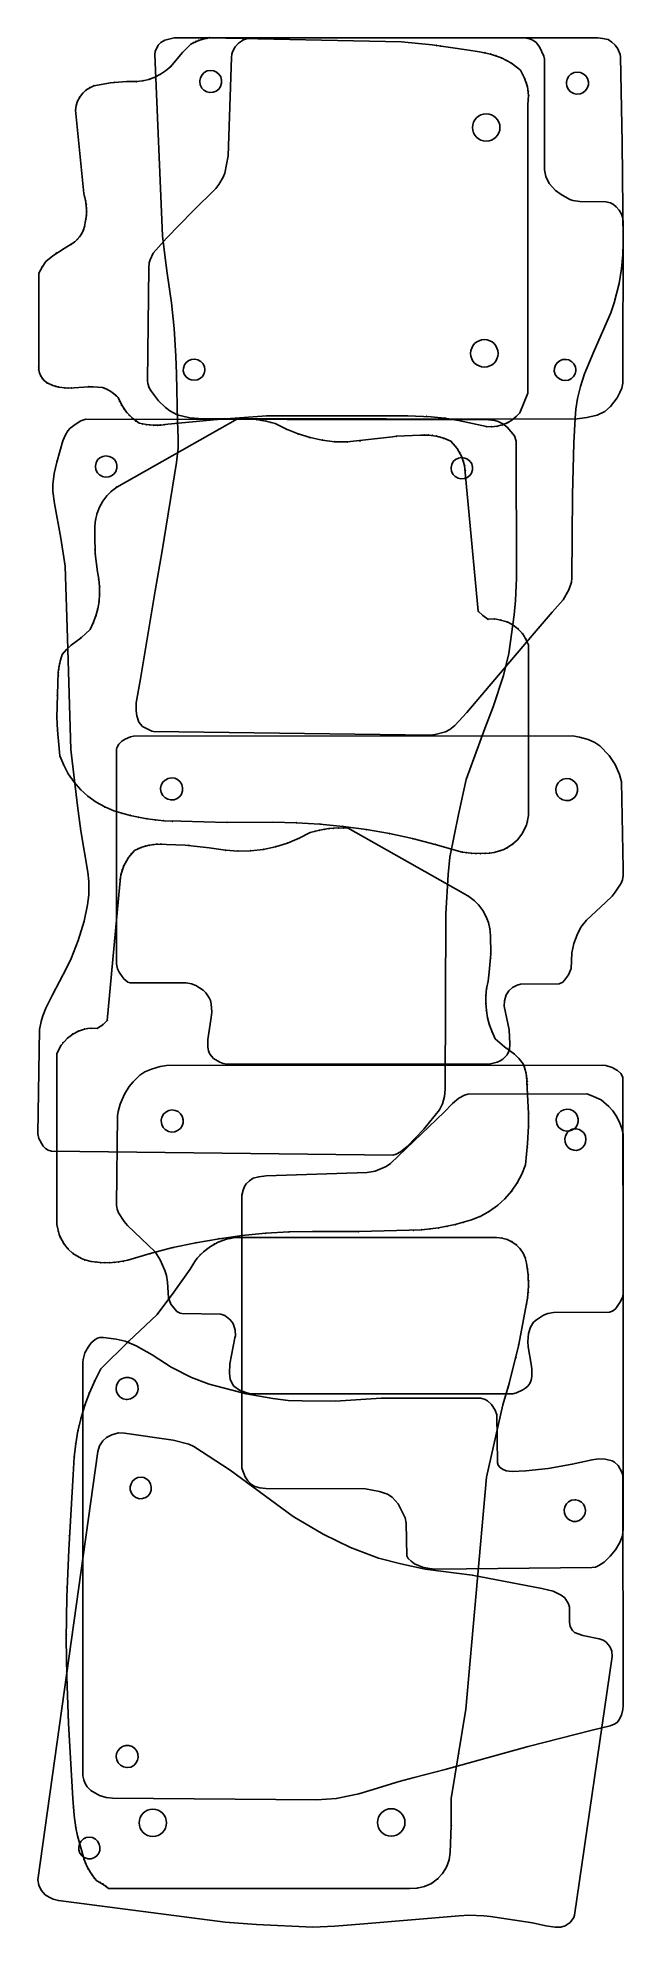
# Model space of a CAD drawing. Header units: millimetres. Extents: x 1980 to 2599, y 1 to 1999.
import ezdxf

# ---------------------------------------------------------------- set-up
doc = ezdxf.new("R2010")
doc.units = ezdxf.units.MM
for name, color, linetype in [('1', 7, 'Continuous'), ('11', 7, 'Continuous'), ('2', 7, 'Continuous'), ('3', 7, 'Continuous')]:
    doc.layers.add(name, color=color, linetype=linetype)

msp = doc.modelspace()

# ---------------------------------------------------------------- linework, layer by layer
at = {"color": 7}
for points in [[(2572.1, 1998.8), (2124.7, 1999), (2114.6, 1996.6), (2110.4, 1994), (2107.8, 1991.3), (2104.5, 1984.5), (2104, 1981.4), (2112.2, 1789.6), (2114.9, 1766.4), (2117, 1750.2), (2121.6, 1718.9), (2124.4, 1691.7), (2126.3, 1662.2), (2126.9, 1643.5), (2128.1, 1593.6), (2128.9, 1575.7), (2128.6, 1565.5), (2127, 1549.8), (2112, 1456.4), (2104.3, 1414.1), (2089, 1321.2), (2084.5, 1295.6), (2084.5, 1287.4), (2085.1, 1282.1), (2087.2, 1275.4), (2091.1, 1270.6), (2100.8, 1265.7), (2102.8, 1265.6), (2395.5, 1261.7), (2400.5, 1262.2), (2411.3, 1265.2), (2415.7, 1267.6), (2421.2, 1271.8), (2433.7, 1285.4), (2503, 1367), (2524.1, 1391.7), (2535.5, 1404.5), (2541.7, 1415.1), (2544.5, 1423.4), (2544.9, 1427.7), (2545.4, 1515.7), (2546.8, 1570.6), (2548.2, 1596.9), (2549, 1606.4), (2550.8, 1617.6), (2553.8, 1630.4), (2558.1, 1643.7), (2568.2, 1667.8), (2586, 1708), (2589.6, 1718.7), (2594.9, 1739.1), (2597.3, 1754.8), (2598.5, 1769.5), (2599, 1782.3), (2597.9, 1888.4), (2596.1, 1979), (2595.7, 1981.5), (2593.3, 1987.4), (2590.6, 1991.2), (2587.1, 1994.5), (2583.1, 1997.1), (2577.3, 1998.4)], [(2150.1, 1596.5), (2548, 1595.8), (2560.7, 1597.3), (2571.5, 1599.8), (2579.5, 1603.7), (2585.5, 1609.2), (2592.5, 1618.4), (2595.5, 1623.9), (2597.5, 1628.6), (2598.6, 1633.8), (2599, 1805), (2598.3, 1809.3), (2597.2, 1812.6), (2594.8, 1816.8), (2591.7, 1820.4), (2588.9, 1822.8), (2585.6, 1824.4), (2580.7, 1825.7), (2553.2, 1825.8), (2545.7, 1826.9), (2542.6, 1827.9), (2533.3, 1833.2), (2527.6, 1837.4), (2520.9, 1844.8), (2517.2, 1852.2), (2515.8, 1859.2), (2515.9, 1976.3), (2515.1, 1979.6), (2510.7, 1989.5), (2507.1, 1994), (2503.7, 1996.4), (2500.1, 1997.8), (2494.7, 1999), (2204.1, 1999), (2197.8, 1996.9), (2192.5, 1993.4), (2188.9, 1989.5), (2186.3, 1984.2), (2185.5, 1981.8), (2185.1, 1978.1), (2181.6, 1874.3), (2178.1, 1855.8), (2176.3, 1851.7), (2171.9, 1843.7), (2168.5, 1839.5), (2144.2, 1815.6), (2116.5, 1787.2), (2102.3, 1771.1), (2099.2, 1764.1), (2098, 1760.9), (2097.8, 1755.9), (2096.2, 1636.1), (2096.8, 1633.3), (2098.2, 1628.8), (2100.6, 1624.8), (2108.1, 1615.2), (2115.5, 1607.9), (2120, 1604.6), (2127.7, 1600.4), (2141.1, 1597.1)], [(2151.5, 1952.7), (2152, 1949.1), (2153.7, 1945.9), (2155.9, 1943.6), (2159.1, 1941.8), (2162.2, 1941.1), (2165.9, 1941.4), (2168.8, 1942.6), (2171.7, 1944.8), (2173.5, 1947.4), (2174.7, 1950.9), (2174.7, 1954.1), (2173.7, 1957.6), (2172, 1960.3), (2169.2, 1962.7), (2166.3, 1964), (2162.7, 1964.4), (2159.5, 1963.9), (2156.3, 1962.2), (2154, 1960), (2152.2, 1956.8), (2151.5, 1953.7)], [(2539, 1951.1), (2539.6, 1947.5), (2541.2, 1944.2), (2543.5, 1941.9), (2546.7, 1940.1), (2549.8, 1939.4), (2553.4, 1939.7), (2556.4, 1940.9), (2559.3, 1943.1), (2561.1, 1945.8), (2562.2, 1949.2), (2562.3, 1952.4), (2561.3, 1956), (2559.6, 1958.7), (2556.8, 1961), (2553.9, 1962.3), (2550.2, 1962.7), (2547.1, 1962.2), (2543.8, 1960.5), (2541.5, 1958.3), (2539.7, 1955.1), (2539.1, 1952)], [(2157.1, 1648), (2156.5, 1651.4), (2154.9, 1654.6), (2152.7, 1656.8), (2149.6, 1658.5), (2146.5, 1659.2), (2143, 1658.9), (2140, 1657.8), (2137.2, 1655.6), (2135.4, 1653.1), (2134.3, 1649.8), (2134.2, 1646.7), (2135.2, 1643.3), (2136.9, 1640.7), (2139.6, 1638.4), (2142.5, 1637.2), (2146, 1636.8), (2149.1, 1637.3), (2152.3, 1638.9), (2154.6, 1641), (2156.4, 1644.1), (2157, 1647.1)], [(2549.1, 1647.7), (2548.5, 1651.2), (2546.9, 1654.3), (2544.7, 1656.5), (2541.6, 1658.3), (2538.5, 1658.9), (2535, 1658.7), (2532, 1657.5), (2529.2, 1655.4), (2527.4, 1652.9), (2526.3, 1649.5), (2526.2, 1646.4), (2527.2, 1643), (2528.9, 1640.5), (2531.6, 1638.2), (2534.5, 1636.9), (2538, 1636.5), (2541.1, 1637), (2544.3, 1638.6), (2546.6, 1640.8), (2548.4, 1643.8), (2549, 1646.8)], [(2456.8, 1595), (2031.2, 1595.6), (2026, 1594), (2021, 1590.9), (2014.7, 1586.2), (2012.3, 1583.4), (2009.7, 1579), (2007, 1572.9), (2000.4, 1550.1), (1997.8, 1538.3), (1996.4, 1526.6), (1996.4, 1519.2), (1998.1, 1506.7), (2004.8, 1470), (2009.3, 1440.2), (2012, 1364), (2015.5, 1246.5), (2022.3, 1186.8), (2026, 1160.4), (2033.2, 1116.7), (2034.2, 1106.8), (2034.2, 1092.6), (2033.1, 1082.3), (2029.5, 1064.7), (2023.1, 1044.4), (2015.7, 1025.5), (2010.9, 1015.1), (1995.8, 986.9), (1989.1, 972.7), (1985.7, 964.6), (1984.1, 958.8), (1982.4, 950.3), (1980.5, 840), (1981.4, 835.2), (1986.1, 826.8), (1988.6, 824.5), (1991.4, 822.7), (1994.9, 821.5), (2355.6, 817.3), (2359.2, 818.3), (2363.7, 820.8), (2370.6, 826.6), (2388.4, 844.9), (2405, 865.2), (2408.2, 871.7), (2410.3, 879.6), (2410.9, 887.2), (2411.5, 1072.7), (2414.1, 1114.2), (2415.7, 1132.4), (2424.9, 1177.6), (2433.2, 1214.5), (2452.8, 1268.7), (2461.7, 1291.4), (2472.5, 1324.5), (2478.1, 1348), (2483.7, 1388.9), (2485.3, 1404.1), (2486.1, 1427.7), (2486, 1572.4), (2484.1, 1578), (2476.5, 1587.1), (2472, 1590.9), (2466.8, 1593.4), (2463.5, 1594.2)], [(2041.3, 1545.7), (2041.8, 1542.2), (2043.4, 1539), (2045.6, 1536.8), (2048.7, 1535.1), (2051.8, 1534.4), (2055.4, 1534.7), (2058.3, 1535.8), (2061.1, 1538), (2062.9, 1540.5), (2064, 1543.8), (2064.1, 1546.9), (2063.1, 1550.3), (2061.5, 1552.9), (2058.7, 1555.2), (2055.9, 1556.4), (2052.3, 1556.9), (2049.2, 1556.3), (2046, 1554.7), (2043.7, 1552.6), (2042, 1549.5), (2041.3, 1546.5)], [(2417.1, 1543.8), (2417.6, 1540.4), (2419.2, 1537.2), (2421.4, 1535), (2424.5, 1533.3), (2427.6, 1532.6), (2431.2, 1532.9), (2434.1, 1534), (2436.9, 1536.2), (2438.7, 1538.7), (2439.8, 1542), (2439.9, 1545.1), (2438.9, 1548.5), (2437.3, 1551.1), (2434.5, 1553.4), (2431.7, 1554.6), (2428.1, 1555), (2425, 1554.5), (2421.8, 1552.9), (2419.5, 1550.8), (2417.8, 1547.7), (2417.1, 1544.7)], [(2545.8, 1260.8), (2081.6, 1260.6), (2078.5, 1259.8), (2072.6, 1257.2), (2069.4, 1255.2), (2066, 1252), (2063.8, 1248.1), (2063.6, 1246.6), (2063.5, 1019.7), (2064.7, 1014.3), (2066.3, 1010.9), (2071.2, 1003.8), (2075.6, 1000.4), (2078, 999.7), (2137.1, 999.6), (2143, 998.5), (2147.6, 996.7), (2155.2, 991.8), (2158.1, 989.2), (2161.6, 983.8), (2162.8, 981.1), (2163.7, 977.4), (2164.2, 968.8), (2163.8, 963.1), (2160, 939.8), (2160.1, 931.7), (2160.7, 927.8), (2162.1, 924.3), (2166.2, 919.7), (2172.7, 915.8), (2176.2, 914.4), (2180.2, 913.6), (2457.3, 913.6), (2465.7, 915.8), (2468.9, 917.1), (2471.9, 919), (2476.5, 923.6), (2478.8, 928.9), (2479.3, 935.2), (2478.6, 949.9), (2473.3, 974.9), (2473.5, 980.6), (2475.2, 986.8), (2478.1, 991.1), (2482, 994.6), (2486.8, 997.3), (2490.5, 998.1), (2531.5, 998.6), (2535.3, 1000.5), (2537.1, 1002.4), (2541.3, 1008.2), (2543.9, 1014.8), (2544.9, 1031.3), (2547, 1041.4), (2550.4, 1050.3), (2554.1, 1058.5), (2560.2, 1066), (2580.4, 1084.7), (2587.4, 1091.4), (2590.7, 1095.6), (2596.8, 1105), (2598.2, 1108.6), (2598.9, 1113), (2599, 1120.7), (2597.1, 1212.1), (2595.1, 1219.8), (2590.5, 1230.4), (2584.2, 1240.2), (2574.3, 1250.3), (2568.9, 1253.9), (2561.9, 1256.8), (2552.9, 1259.4)], [(2110.2, 1204.6), (2110.8, 1201), (2112.4, 1197.8), (2114.7, 1195.5), (2117.8, 1193.7), (2121, 1193), (2124.6, 1193.3), (2127.6, 1194.4), (2130.5, 1196.7), (2132.3, 1199.3), (2133.4, 1202.8), (2133.5, 1206), (2132.5, 1209.5), (2130.8, 1212.2), (2128, 1214.6), (2125.1, 1215.9), (2121.4, 1216.3), (2118.3, 1215.7), (2115, 1214.1), (2112.7, 1211.9), (2110.9, 1208.7), (2110.2, 1205.5)], [(2527.7, 1204), (2528.2, 1200.4), (2529.9, 1197.1), (2532.1, 1194.8), (2535.3, 1193), (2538.4, 1192.4), (2542.1, 1192.6), (2545, 1193.8), (2547.9, 1196.1), (2549.7, 1198.7), (2550.9, 1202.2), (2550.9, 1205.4), (2549.9, 1208.9), (2548.2, 1211.6), (2545.4, 1213.9), (2542.5, 1215.2), (2538.9, 1215.7), (2535.7, 1215.1), (2532.5, 1213.4), (2530.2, 1211.2), (2528.4, 1208), (2527.7, 1204.9)], [(2577, 912.6), (2116.6, 912.4), (2109.6, 911), (2100.5, 908.5), (2093.6, 905.5), (2088.2, 901.9), (2081.1, 895), (2077.1, 890.2), (2071.9, 882), (2067.4, 871.5), (2065.4, 863.7), (2064.8, 858.9), (2063.5, 764.6), (2064.2, 760.3), (2065.6, 756.6), (2071.7, 747.2), (2075.1, 743), (2097.1, 722.2), (2104.4, 715.3), (2109.9, 706.9), (2114.7, 695.3), (2116.3, 690.3), (2117.5, 683), (2118.6, 666.4), (2121.1, 659.8), (2127.2, 652.2), (2131, 650.2), (2132.5, 650), (2174, 649.4), (2177.9, 647.9), (2183.4, 643.7), (2185.9, 640.8), (2187.3, 638.4), (2189, 632.2), (2189.2, 626.5), (2188.8, 624.3), (2183.3, 596.9), (2183.1, 586.8), (2183.7, 580.5), (2186, 575.2), (2187.7, 573.1), (2193.6, 568.8), (2200.2, 566.3), (2205.2, 565.2), (2482.3, 565.2), (2486.3, 566), (2492.8, 569.2), (2496.3, 571.4), (2498.3, 573.2), (2500.4, 575.9), (2501.7, 579.4), (2502.4, 583.4), (2502.5, 591.4), (2501.9, 596.5), (2498.7, 614.7), (2498.3, 620.4), (2498.8, 629), (2500.9, 635.4), (2504.4, 640.8), (2507.3, 643.4), (2514.9, 648.3), (2519.5, 650.1), (2525.4, 651.2), (2584.4, 651.3), (2586.8, 652), (2588.7, 653.2), (2591.2, 655.4), (2596.1, 662.5), (2598.5, 668.1), (2599, 671.3), (2598.6, 899.7), (2597.9, 901.4), (2596.4, 903.6), (2593, 906.8), (2587.4, 910.1), (2580.8, 912.2)], [(2599, 422.3), (2599, 839.7), (2597.6, 845.5), (2595, 852.2), (2591.6, 859), (2587.9, 864.3), (2583.7, 869), (2575.6, 875.8), (2565.3, 880.6), (2560.7, 882.2), (2435, 882), (2431.5, 881), (2425.5, 877.8), (2418.5, 872.1), (2409.7, 862.9), (2353.3, 808.5), (2348.6, 805.6), (2337, 800.5), (2328.4, 799), (2221.9, 795.6), (2213.9, 794.5), (2207.9, 793), (2204.2, 790.4), (2200.7, 787.2), (2198.7, 784.2), (2197.4, 780.3), (2196.2, 775.2), (2196.2, 486.5), (2199.4, 477.1), (2202.4, 472.9), (2206.2, 469.2), (2209.7, 467.2), (2215, 465.8), (2221.4, 464.9), (2326.6, 464.7), (2341.5, 461.8), (2349.9, 458.8), (2355, 455.6), (2361.3, 448.7), (2368.5, 434), (2369.7, 428.3), (2370.5, 393.7), (2371.9, 390.8), (2374.9, 388), (2378.5, 385.4), (2387, 381.7), (2394.2, 380.2), (2400.2, 379.7), (2566, 381.4), (2569.8, 381.9), (2573.3, 383.5), (2578.8, 387.1), (2585.4, 393.5), (2590.8, 400), (2595.4, 407.7), (2598.4, 414.7)], [(2110.8, 853.6), (2111.4, 850), (2113, 846.7), (2115.2, 844.4), (2118.4, 842.6), (2121.6, 841.9), (2125.2, 842.2), (2128.2, 843.4), (2131.1, 845.6), (2132.9, 848.3), (2134, 851.7), (2134.1, 854.9), (2133.1, 858.5), (2131.4, 861.2), (2128.6, 863.5), (2125.6, 864.8), (2122, 865.2), (2118.9, 864.7), (2115.6, 863), (2113.3, 860.8), (2111.5, 857.6), (2110.8, 854.5)], [(2528.2, 854.3), (2528.8, 850.7), (2530.4, 847.5), (2532.7, 845.2), (2535.8, 843.4), (2539, 842.7), (2542.6, 843), (2545.6, 844.1), (2548.5, 846.4), (2550.3, 849), (2551.4, 852.5), (2551.5, 855.7), (2550.5, 859.2), (2548.8, 861.9), (2546, 864.3), (2543.1, 865.6), (2539.4, 866), (2536.3, 865.4), (2533, 863.8), (2530.7, 861.6), (2528.9, 858.4), (2528.2, 855.2)], [(2548.5, 845.4), (2545, 844.8), (2541.9, 843.2), (2539.7, 841), (2537.9, 837.9), (2537.3, 834.8), (2537.6, 831.3), (2538.7, 828.3), (2540.9, 825.5), (2543.4, 823.7), (2546.7, 822.6), (2549.8, 822.5), (2553.2, 823.5), (2555.8, 825.2), (2558.1, 827.9), (2559.3, 830.8), (2559.7, 834.4), (2559.2, 837.5), (2557.6, 840.7), (2555.4, 842.9), (2552.4, 844.7), (2549.4, 845.4)], [(2027.9, 598.6), (2028.2, 161.1), (2029.1, 156.8), (2030.6, 153), (2032.5, 149.6), (2036.4, 145.6), (2045.6, 140.4), (2052.6, 138.3), (2059.3, 137.3), (2275.3, 135.8), (2295.8, 137.1), (2319.5, 142.1), (2331.3, 145.5), (2362.3, 155.1), (2378.1, 159.3), (2410.8, 167.6), (2498.6, 192.2), (2566.4, 209.2), (2585.3, 213.8), (2589.6, 215.7), (2592.5, 217.6), (2594.4, 220), (2597.2, 225.3), (2598.6, 231.2), (2599, 235.4), (2598.5, 478.5), (2597.5, 482.1), (2593.7, 489.4), (2590, 492.9), (2587.3, 494.3), (2579.9, 495.8), (2572.9, 496.3), (2566.2, 495.4), (2545.1, 490.8), (2519.6, 486.1), (2496.2, 483.5), (2481.6, 482.9), (2475.5, 483.7), (2471.6, 485.2), (2469, 487), (2467, 489.6), (2466.2, 492), (2465.5, 542.9), (2463.8, 547.9), (2459.7, 553.6), (2455.5, 557.6), (2453.2, 559.1), (2448.7, 560.5), (2343.2, 560.4), (2294.9, 557.3), (2259.7, 557.6), (2245, 558), (2228.9, 560), (2200.6, 565), (2161.6, 575.3), (2143, 582.3), (2121.5, 593.4), (2101.2, 606.2), (2084.4, 615.9), (2072.9, 620.6), (2063.2, 623), (2050, 624.6), (2046.1, 624.6), (2043.5, 623.9), (2041.1, 622.4), (2037, 619), (2033.5, 614.3), (2030.2, 608.5), (2028.3, 601.5)], [(2074.9, 559.1), (2078.5, 559.7), (2081.7, 561.4), (2084, 563.6), (2085.8, 566.8), (2086.5, 569.9), (2086.2, 573.5), (2085, 576.5), (2082.8, 579.4), (2080.2, 581.2), (2076.7, 582.3), (2073.5, 582.4), (2070, 581.4), (2067.3, 579.7), (2064.9, 576.9), (2063.6, 574), (2063.2, 570.3), (2063.7, 567.2), (2065.4, 563.9), (2067.6, 561.6), (2070.8, 559.8), (2073.9, 559.2)], [(2043.9, 504.2), (1980.5, 51), (1981.6, 45.3), (1984.1, 40.3), (1988.3, 35.4), (1992.4, 32.6), (1996.8, 30.7), (2002.2, 29.2), (2178.6, 6.2), (2211.5, 3.9), (2271.1, 1), (2294.2, 2), (2325, 4.6), (2375.2, 8.7), (2425.6, 13.2), (2435.8, 13.7), (2451.6, 12.9), (2458.8, 12.2), (2503.1, 5.8), (2517.4, 2.5), (2527.2, 1), (2533.2, 1), (2537.8, 2.4), (2542.9, 6), (2546.7, 11.4), (2547.7, 13.9), (2587.4, 287.4), (2587.1, 292.8), (2585.4, 297.1), (2583.3, 300), (2580.5, 302.7), (2577.8, 304.5), (2573.5, 306), (2556.2, 309.4), (2547.4, 312.7), (2545.4, 314.7), (2543.1, 319), (2542.3, 323.5), (2542.4, 335.1), (2542.2, 339.4), (2541.2, 342.9), (2537.4, 349.2), (2533.6, 352), (2525, 356.2), (2513, 359.3), (2439.5, 373.4), (2389.7, 379.7), (2364, 385.4), (2340.6, 391.4), (2310.9, 402.4), (2282, 416.7), (2250.3, 435.2), (2183.8, 484.4), (2145.4, 509.3), (2139.9, 511.7), (2123.6, 516), (2072.2, 523.6), (2065.8, 523.7), (2058.6, 521.7), (2052.9, 518.8), (2049.1, 515.2), (2045.6, 510.1)], [(2087.6, 454.1), (2091.2, 454.2), (2094.5, 455.3), (2097, 457.2), (2099.1, 460.1), (2100.2, 463), (2100.4, 466.6), (2099.7, 469.6), (2098, 472.7), (2095.7, 474.9), (2092.5, 476.4), (2089.5, 476.9), (2086, 476.4), (2083.2, 475.1), (2080.6, 472.7), (2079, 470), (2078.1, 466.6), (2078.2, 463.4), (2079.3, 460), (2081.1, 457.5), (2083.9, 455.3), (2086.8, 454.3)], [(2547.9, 453), (2544.4, 452.5), (2541.3, 450.8), (2539, 448.6), (2537.3, 445.5), (2536.7, 442.5), (2536.9, 438.9), (2538.1, 436), (2540.2, 433.1), (2542.7, 431.3), (2546.1, 430.2), (2549.2, 430.2), (2552.6, 431.1), (2555.1, 432.8), (2557.4, 435.6), (2558.7, 438.4), (2559.1, 442), (2558.5, 445.1), (2556.9, 448.3), (2554.8, 450.5), (2551.7, 452.3), (2548.7, 453)], [(2074.9, 169.9), (2078.6, 170.4), (2081.8, 172.1), (2084.1, 174.3), (2085.9, 177.5), (2086.6, 180.6), (2086.3, 184.3), (2085.1, 187.3), (2082.9, 190.1), (2080.2, 192), (2076.8, 193.1), (2073.6, 193.1), (2070.1, 192.2), (2067.4, 190.4), (2065, 187.6), (2063.7, 184.7), (2063.3, 181.1), (2063.8, 177.9), (2065.5, 174.7), (2067.7, 172.4), (2070.9, 170.6), (2074, 169.9)], [(2033.3, 73.3), (2036.8, 73.4), (2040.2, 74.6), (2042.7, 76.4), (2044.8, 79.3), (2045.9, 82.2), (2046.1, 85.8), (2045.4, 88.9), (2043.6, 92), (2041.4, 94.1), (2038.2, 95.7), (2035.2, 96.2), (2031.7, 95.7), (2028.9, 94.3), (2026.3, 92), (2024.6, 89.3), (2023.7, 85.8), (2023.8, 82.7), (2025, 79.3), (2026.8, 76.7), (2029.6, 74.6), (2032.5, 73.5)]]:
    msp.add_lwpolyline(points, close=True, dxfattribs=at)
at = {"layer": '1', "color": 7}
for points in [[(2020.3, 1922.5), (2029, 1834.3), (2031, 1826.8), (2031.9, 1819), (2031.8, 1811.2), (2030.6, 1803.5), (2029.9, 1799.6), (2028.6, 1795.8), (2026.8, 1792.1), (2024.7, 1788.7), (2022.1, 1785.7), (2019.1, 1782.9), (2015.8, 1780.6), (2008.2, 1776.3), (1996.4, 1768.5), (1989.1, 1762.6), (1984.9, 1756.6), (1981.5, 1750.1), (1981.5, 1647.7), (1982.3, 1644.5), (1983.6, 1641.4), (1985.4, 1638.6), (1987.6, 1636.2), (1990.2, 1634.1), (1996.2, 1631.4), (2002.6, 1629.7), (2012.4, 1628.6), (2019, 1628.9), (2033.9, 1630), (2038.8, 1630), (2048.8, 1629.3), (2053.4, 1627.3), (2057.7, 1624.9), (2063.6, 1620.3), (2065.4, 1618.6), (2069.1, 1610.4), (2074.2, 1603.1), (2080.4, 1596.7), (2087.7, 1591.5), (2095.2, 1589.9), (2102.8, 1589.2), (2110.4, 1589.4), (2117.9, 1590.5), (2170, 1595.4), (2222.1, 1599.3), (2371.6, 1599.3), (2396.1, 1598.3), (2410.6, 1596.8), (2425, 1594.4), (2454.5, 1587.9), (2460.2, 1587.7), (2465.8, 1588.3), (2471.3, 1589.7), (2476.6, 1591.9), (2481.5, 1594.8), (2485.9, 1598.4), (2489.7, 1602.5), (2498.4, 1623.1), (2498.4, 1928.3), (2499, 1937.8), (2497.8, 1947.2), (2494.9, 1956.2), (2490.4, 1964.6), (2480.9, 1972), (2470.3, 1977.8), (2458.9, 1981.8), (2447, 1984), (2433.4, 1986.3), (2397, 1991.5), (2364.9, 1994.6), (2162.1, 1999), (2156.2, 1998), (2150.5, 1996.2), (2144.9, 1993.8), (2142.3, 1992.4), (2133.2, 1983.3), (2120.5, 1968.4), (2115.5, 1964.1), (2110, 1960.4), (2104.1, 1957.3), (2097.9, 1955), (2091.5, 1953.5), (2084.9, 1952.7), (2074.1, 1952.7), (2057.1, 1951.5), (2039.8, 1948.2), (2035.4, 1946.2), (2031.3, 1943.6), (2027.7, 1940.2), (2024.7, 1936.3), (2022.5, 1932), (2021, 1927.4)], [(2499, 1176.7), (2499, 1357), (2494.5, 1366.2), (2492.5, 1369), (2487.8, 1374), (2482.3, 1378.1), (2476.3, 1381.3), (2466.4, 1384), (2463, 1384.4), (2456.1, 1384.2), (2450.7, 1388), (2445.8, 1392.5), (2431.4, 1546.6), (2428.4, 1556), (2423.5, 1564.7), (2417, 1572.3), (2409.4, 1575.6), (2401.5, 1577.8), (2393.3, 1578.9), (2385, 1578.8), (2359.4, 1577.6), (2355.2, 1577.2), (2307.6, 1571.6), (2294.3, 1571.9), (2281.1, 1573.5), (2268.1, 1576.2), (2255.4, 1580.1), (2243.1, 1585.1), (2231.3, 1591.2), (2221.5, 1593.7), (2211.6, 1595.3), (2201.5, 1596.1), (2191.4, 1596), (2063.8, 1523.8), (2058.2, 1519.5), (2053.3, 1514.5), (2049.1, 1508.9), (2045.7, 1502.7), (2043.1, 1496.2), (2041.5, 1489.4), (2040.7, 1482.4), (2040.6, 1472.7), (2041.2, 1453.3), (2043.5, 1434.1), (2044.9, 1426.4), (2045.7, 1418.6), (2045.8, 1410.7), (2045.2, 1402.9), (2043.8, 1395.2), (2041.8, 1387.7), (2039.1, 1380.3), (2035.8, 1373.2), (2026.1, 1364.5), (2015.6, 1356.8), (2010.7, 1352), (2006.3, 1346.8), (2004.3, 1340.7), (2002.9, 1334.4), (2002.1, 1328), (2000.7, 1280.6), (2001.3, 1267), (2003.9, 1239.8), (2007.8, 1229.9), (2012.7, 1220.6), (2018.7, 1211.9), (2025.6, 1204), (2033.4, 1196.9), (2042, 1190.7), (2051.2, 1185.6), (2060.9, 1181.5), (2078.2, 1176.6), (2095.8, 1173.2), (2113.6, 1171.1), (2131.6, 1170.5), (2180.2, 1169.3), (2228.9, 1169.4), (2253.7, 1168.9), (2278.5, 1167.5), (2303.1, 1165.1), (2327.7, 1161.7), (2352.1, 1157.4), (2376.4, 1152.2), (2400.4, 1146), (2428.9, 1137.9), (2438.5, 1136.7), (2448.2, 1136.3), (2457.9, 1136.9), (2462.7, 1137.6), (2473, 1140.7), (2476.2, 1142.3), (2482.2, 1146.2), (2487.4, 1151), (2491.9, 1156.7), (2496.7, 1166.3), (2497.7, 1169.7)], [(2000.7, 744.1), (2003, 733.6), (2004.3, 730.3), (2007.8, 724), (2012.2, 718.4), (2017.5, 713.6), (2026.7, 708.1), (2030, 706.7), (2037, 704.9), (2046.6, 703.9), (2056.3, 703.7), (2066, 704.5), (2075.5, 706.3), (2099.3, 713.4), (2123.3, 719.6), (2147.5, 724.8), (2172, 729.1), (2196.5, 732.4), (2221.2, 734.8), (2246, 736.3), (2270.8, 736.7), (2319.5, 736.6), (2386.1, 738.5), (2403.9, 740.5), (2421.5, 744), (2438.8, 748.9), (2448.5, 752.9), (2457.7, 758.1), (2466.3, 764.3), (2474, 771.4), (2481, 779.3), (2487, 788), (2491.9, 797.3), (2495.8, 807.1), (2498, 829.8), (2499, 848), (2499, 861.6), (2496.8, 901.8), (2495.4, 908), (2493.3, 914.1), (2489, 919.4), (2484, 924.1), (2473.6, 931.9), (2463.9, 940.6), (2460.5, 947.7), (2457.9, 955), (2455.8, 962.6), (2454.5, 970.3), (2453.9, 978.1), (2454, 986), (2454.7, 993.7), (2456.2, 1001.4), (2457.4, 1011.1), (2459, 1030.4), (2458.9, 1049.8), (2458.2, 1056.7), (2456.6, 1063.6), (2454, 1070.1), (2450.6, 1076.2), (2446.4, 1081.8), (2441.5, 1086.8), (2435.9, 1091.1), (2429.8, 1094.6), (2308.3, 1163.3), (2298.2, 1163.4), (2288.1, 1162.7), (2278.1, 1161), (2268.4, 1158.6), (2256.6, 1152.5), (2244.3, 1147.4), (2231.6, 1143.6), (2218.6, 1140.8), (2205.4, 1139.3), (2192.1, 1139), (2178.8, 1139.8), (2161.5, 1142.5), (2136, 1145.3), (2106.4, 1146.3), (2098.2, 1145.2), (2090.2, 1143), (2082.7, 1139.7), (2076.2, 1132.1), (2071.3, 1123.4), (2068.2, 1113.9), (2067.1, 1104), (2053.9, 959.9), (2049, 955.4), (2043.5, 951.6), (2033.3, 951.4), (2029.9, 950.7), (2023.4, 948.6), (2017.3, 945.5), (2011.9, 941.3), (2005.2, 933.6), (2003.4, 930.6), (2000.7, 924.4)], [(2373.4, 42), (2381.4, 42.3), (2389.1, 44.1), (2396.3, 47.4), (2402.8, 52), (2408.2, 57.9), (2412.3, 64.6), (2415.1, 72.1), (2416.3, 79.9), (2417.4, 108.6), (2417.1, 137.2), (2432.6, 231.7), (2454.7, 476.9), (2472, 553.4), (2478.5, 576), (2488.6, 617.2), (2498, 666.3), (2499, 678.6), (2498.7, 691), (2497, 703.2), (2495.6, 708.7), (2493.2, 713.9), (2490, 718.5), (2486, 722.6), (2481.4, 725.9), (2476.3, 728.3), (2470.8, 729.8), (2465.1, 730.4), (2188.9, 730.4), (2179.8, 728.6), (2171, 725.4), (2162.9, 721), (2155.5, 715.3), (2149, 708.6), (2146.2, 704.9), (2141.5, 696.9), (2124.3, 672.7), (2106.6, 649), (2076.4, 620.5), (2047, 591.3), (2040.7, 578.9), (2035, 566.1), (2030.2, 553), (2026.1, 539.6), (2022.9, 526), (2020.5, 512.2), (2018.9, 498.3), (2017.9, 479.4), (2013.1, 400), (2011.1, 350.4), (2010.5, 305.7), (2011, 266), (2012.9, 216.4), (2017.3, 137), (2018.8, 119.3), (2020.7, 106.2), (2022.5, 97.5), (2029.4, 72.5), (2032.3, 65.5), (2036, 59), (2040.3, 52.8), (2042.8, 49.9), (2046.1, 48.4), (2052.2, 44.4), (2055, 42)]]:
    msp.add_lwpolyline(points, close=True, dxfattribs=at)
at = {"layer": '11', "color": 7}
for centre in [(2454.3, 1904.1), (2452.3, 1665.3), (2102, 111.4), (2353.9, 111.8)]:
    msp.add_circle(centre, 14.5, dxfattribs=at)
at = {"layer": '2', "color": 7}
for p in [(2020.3, 1922.5), (2445.8, 1392.5), (2456.1, 1384.2), (2053.9, 959.9), (2043.5, 951.6), (2055, 42)]:
    msp.add_point(p, dxfattribs=at)
at = {"layer": '3', "color": 7}
for p in [(2159.2, 1998.6), (2162.1, 1999), (2133.2, 1983.3), (2144.9, 1993.8), (2147.7, 1995.1), (2150.5, 1996.2), (2153.3, 1997.2), (2156.2, 1998), (2401.5, 1991), (2406.1, 1990.4), (2453, 1983.1), (2458.9, 1981.8), (2464.7, 1980), (2110, 1960.4), (2115.5, 1964.1), (2120.5, 1968.4), (2470.3, 1977.8), (2475.7, 1975.1), (2480.9, 1972), (2485.8, 1968.5), (2492.8, 1960.5), (2027.7, 1940.2), (2031.3, 1943.6), (2035.4, 1946.2), (2039.8, 1948.2), (2061.3, 1952), (2084.9, 1952.7), (2091.5, 1953.5), (2097.9, 1955), (2104.1, 1957.3), (2494.9, 1956.2), (2496.6, 1951.8), (2497.8, 1947.2), (2498.6, 1942.5), (2021, 1927.4), (2022.5, 1932), (2024.7, 1936.3), (2498.9, 1933.1), (2499, 1937.8), (2030.1, 1830.6), (2031, 1826.8), (2031.6, 1822.9), (2031.9, 1819), (2029.9, 1799.6), (2031.4, 1807.4), (2031.8, 1811.2), (2032, 1815.1), (2015.8, 1780.6), (2019.1, 1782.9), (2022.1, 1785.7), (2024.7, 1788.7), (2026.8, 1792.1), (2028.6, 1795.8), (2000.2, 1771.3), (1984.9, 1756.6), (1981.2, 1651), (1981.5, 1647.7), (1982.3, 1644.5), (1983.6, 1641.4), (1985.4, 1638.6), (1987.6, 1636.2), (1990.2, 1634.1), (1996.2, 1631.4), (1999.4, 1630.4), (2002.6, 1629.7), (2009.1, 1628.7), (2012.4, 1628.6), (2015.7, 1628.6), (2033.9, 1630), (2051.1, 1628.4), (2053.4, 1627.3), (2057.7, 1624.9), (2061.7, 1621.9), (2063.6, 1620.3), (2067.1, 1614.4), (2069.1, 1610.4), (2071.5, 1606.6), (2074.2, 1603.1), (2077.2, 1599.7), (2391.2, 1598.6), (2080.4, 1596.7), (2084, 1593.9), (2091.4, 1590.6), (2095.2, 1589.9), (2099, 1589.4), (2102.8, 1589.2), (2106.6, 1589.2), (2110.4, 1589.4), (2114.2, 1589.8), (2170, 1595.4), (2196.4, 1596.1), (2201.5, 1596.1), (2206.5, 1595.8), (2211.6, 1595.3), (2216.6, 1594.6), (2221.5, 1593.7), (2226.4, 1592.5), (2243.1, 1585.1), (2255.4, 1580.1), (2389.1, 1579), (2393.3, 1578.9), (2397.4, 1578.5), (2410.6, 1596.8), (2425, 1594.4), (2454.5, 1587.9), (2460.2, 1587.7), (2465.8, 1588.3), (2471.3, 1589.7), (2476.6, 1591.9), (2481.5, 1594.8), (2485.9, 1598.4), (2268.1, 1576.2), (2281.1, 1573.5), (2294.3, 1571.9), (2307.6, 1571.6), (2320.8, 1572.5), (2359.4, 1577.6), (2401.5, 1577.8), (2405.5, 1576.9), (2409.4, 1575.6), (2413.3, 1574.1), (2420.4, 1568.7), (2423.5, 1564.7), (2426.1, 1560.5), (2428.4, 1556), (2430.1, 1551.4), (2431.4, 1546.6), (2432.3, 1541.6), (2058.2, 1519.5), (2063.8, 1523.8), (2045.7, 1502.7), (2049.1, 1508.9), (2053.3, 1514.5), (2041.5, 1489.4), (2043.1, 1496.2), (2040.9, 1458.2), (2041.2, 1453.3), (2044.9, 1426.4), (2045.7, 1418.6), (2045.2, 1402.9), (2045.8, 1410.7), (2039.1, 1380.3), (2041.8, 1387.7), (2043.8, 1395.2), (2450.7, 1388), (2463, 1384.4), (2469.8, 1383.4), (2476.3, 1381.3), (2026.1, 1364.5), (2482.3, 1378.1), (2487.8, 1374), (2492.5, 1369), (2496.2, 1363.3), (2004.3, 1340.7), (2005.2, 1343.7), (2010.7, 1352), (2002, 1324.8), (2002.1, 1328), (2002.4, 1331.2), (2002.9, 1334.4), (2003.5, 1337.5), (2001, 1303.4), (2000.7, 1280.6), (2001.3, 1267), (2007.8, 1229.9), (2012.7, 1220.6), (2018.7, 1211.9), (2025.6, 1204), (2033.4, 1196.9), (2042, 1190.7), (2051.2, 1185.6), (2069.5, 1178.9), (2078.2, 1176.6), (2086.9, 1174.7), (2095.8, 1173.2), (2104.7, 1172), (2113.6, 1171.1), (2122.6, 1170.6), (2180.2, 1169.3), (2253.7, 1168.9), (2273.2, 1159.9), (2278.1, 1161), (2278.5, 1167.5), (2283.1, 1162), (2288.1, 1162.7), (2293.1, 1163.2), (2298.2, 1163.4), (2303.1, 1165.1), (2303.2, 1163.5), (2327.7, 1161.7), (2495.3, 1162.9), (2497.7, 1169.7), (2086.4, 1141.5), (2090.2, 1143), (2094.2, 1144.2), (2098.2, 1145.2), (2102.3, 1145.9), (2106.4, 1146.3), (2110.5, 1146.4), (2140.3, 1145), (2178.8, 1139.8), (2192.1, 1139), (2205.4, 1139.3), (2218.6, 1140.8), (2231.6, 1143.6), (2244.3, 1147.4), (2256.6, 1152.5), (2352.1, 1157.4), (2376.4, 1152.2), (2400.4, 1146), (2469.6, 1139.4), (2476.2, 1142.3), (2482.2, 1146.2), (2487.4, 1151), (2491.9, 1156.7), (2071.3, 1123.4), (2073.5, 1127.9), (2076.2, 1132.1), (2079.2, 1136.1), (2428.9, 1137.9), (2433.7, 1137.2), (2438.5, 1136.7), (2443.4, 1136.4), (2448.2, 1136.3), (2453.1, 1136.5), (2457.9, 1136.9), (2067.4, 1109), (2068.2, 1113.9), (2069.5, 1118.8), (2435.9, 1091.1), (2441.5, 1086.8), (2446.4, 1081.8), (2450.6, 1076.2), (2454, 1070.1), (2456.6, 1063.6), (2458.2, 1056.7), (2458.8, 1025.5), (2459, 1030.4), (2454, 986), (2454.7, 993.7), (2453.9, 978.1), (2454.5, 970.3), (2455.8, 962.6), (2011.9, 941.3), (2017.3, 945.5), (2023.4, 948.6), (2029.9, 950.7), (2036.7, 951.7), (2049, 955.4), (2457.9, 955), (2460.5, 947.7), (2003.4, 930.6), (2007.2, 936.3), (2473.6, 931.9), (2489, 919.4), (2494.5, 911.1), (2495.4, 908), (2496.2, 904.9), (2496.8, 901.8), (2497.3, 898.6), (2497.6, 895.4), (2497.7, 892.2), (2499, 861.6), (2499, 848), (2497.6, 825.3), (2481, 779.3), (2487, 788), (2491.9, 797.3), (2466.3, 764.3), (2474, 771.4), (2395, 739.3), (2403.9, 740.5), (2412.7, 742.1), (2421.5, 744), (2430.2, 746.3), (2448.5, 752.9), (2457.7, 758.1), (2002, 737), (2004.3, 730.3), (2007.8, 724), (2123.3, 719.6), (2147.5, 724.8), (2166.9, 723.3), (2172, 729.1), (2175.3, 727.2), (2184.3, 729.6), (2193.5, 730.7), (2196.5, 732.4), (2221.2, 734.8), (2246, 736.3), (2319.5, 736.6), (2377.1, 738), (2386.1, 738.5), (2470.8, 729.8), (2476.3, 728.3), (2481.4, 725.9), (2486, 722.6), (2012.2, 718.4), (2017.5, 713.6), (2023.5, 709.6), (2030, 706.7), (2041.8, 704.3), (2046.6, 703.9), (2051.5, 703.7), (2056.3, 703.7), (2061.2, 704), (2066, 704.5), (2070.8, 705.3), (2099.3, 713.4), (2146.2, 704.9), (2152.1, 712.1), (2159.1, 718.3), (2490, 718.5), (2493.2, 713.9), (2495.6, 708.7), (2498, 697.1), (2498.7, 691), (2499, 684.8), (2124.3, 672.7), (2497, 660.2), (2498, 666.3), (2498.7, 672.5), (2499, 678.6), (2076.4, 620.5), (2485.6, 603.4), (2488.6, 617.2), (2035, 566.1), (2040.7, 578.9), (2477.2, 571.5), (2026.1, 539.6), (2030.2, 553), (2022.9, 526), (2020.5, 512.2), (2463.3, 515.1), (2018.9, 498.3), (2013.9, 414.9), (2011.4, 360.3), (2010.5, 310.7), (2010.9, 271), (2012.6, 221.4), (2425, 184.4), (2018, 128.2), (2020.7, 106.2), (2417.4, 108.6), (2022.5, 97.5), (2029.4, 72.5), (2030.7, 69), (2032.3, 65.5), (2034, 62.2), (2412.3, 64.6), (2415.1, 72.1), (2036, 59), (2038.1, 55.8), (2040.3, 52.8), (2044.5, 49.2), (2046.1, 48.4), (2049.2, 46.6), (2052.2, 44.4), (2053.6, 43.3), (2381.4, 42.3), (2389.1, 44.1), (2396.3, 47.4), (2402.8, 52), (2408.2, 57.9)]:
    msp.add_point(p, dxfattribs=at)

doc.saveas('drawing.dxf')
